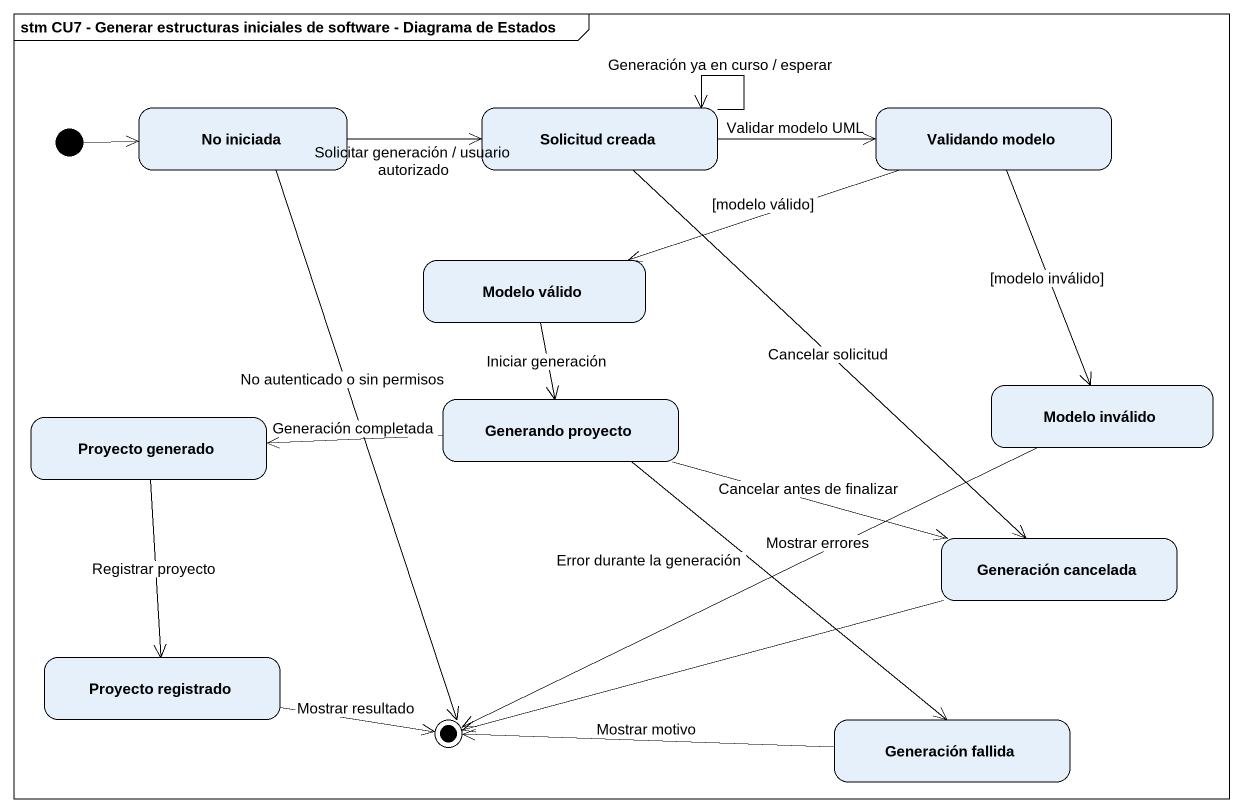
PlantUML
@startuml
mainframe stm CU7 - Generar estructuras iniciales de software - Diagrama de Estados
hide empty description
state "No iniciada" as No_iniciada
state "Solicitud creada" as Solicitud_creada
state "Validando modelo" as Validando_modelo
state "Modelo válido" as Modelo_válido
state "Modelo inválido" as Modelo_inválido
state "Proyecto generado" as Proyecto_generado
state "Generando proyecto" as Generando_proyecto
state "Generación cancelada" as Generación_cancelada
state "Proyecto registrado" as Proyecto_registrado
state "Generación fallida" as Generación_fallida
[*] -right-> No_iniciada
No_iniciada -right-> Solicitud_creada : Solicitar generación / usuario autorizado
Solicitud_creada --> Solicitud_creada : Generación ya en curso / esperar
Solicitud_creada -right-> Validando_modelo : Validar modelo UML
Solicitud_creada --> Generación_cancelada : Cancelar solicitud
Validando_modelo -left-> Modelo_válido : [modelo válido]
Validando_modelo --> Modelo_inválido : [modelo inválido]
Modelo_válido --> Generando_proyecto : Iniciar generación
Proyecto_generado --> Proyecto_registrado : Registrar proyecto
Generando_proyecto -left-> Proyecto_generado : Generación completada
Generando_proyecto -right-> Generación_cancelada : Cancelar antes de finalizar
Generando_proyecto --> Generación_fallida : Error durante la generación
No_iniciada --> [*] : No autenticado o sin permisos
Modelo_inválido -left-> [*] : Mostrar errores
Generación_cancelada -left-> [*]
Proyecto_registrado -right-> [*] : Mostrar resultado
Generación_fallida -left-> [*] : Mostrar motivo
@enduml
